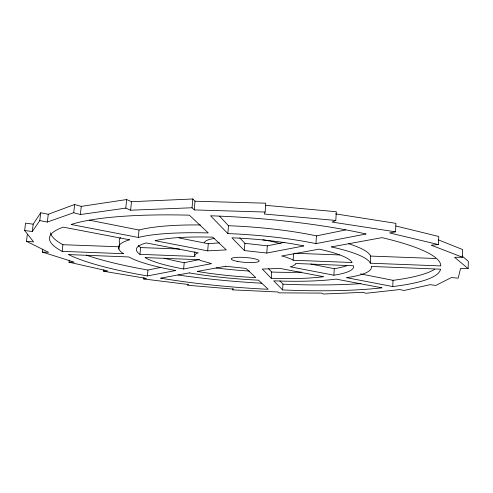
<?xml version="1.0" encoding="UTF-8"?>
<svg xmlns="http://www.w3.org/2000/svg" width="493" height="493" viewBox="0 0 493 493"><rect width="100%" height="100%" fill="white"/><g stroke="black" fill="none" stroke-linecap="round" stroke-linejoin="round"><path stroke-width="0.74" d="M462.175 256.046L468.35 261.419L468.134 268.636L454.62 257.315L462.416 257.217L462.656 249.563L438.536 239.943M462.416 257.217L431.141 245.157L438.468 244.571L438.764 236.486L395.861 225.985M392.755 286.575A178.146 31.595 4.1 0 0 440.502 269.172L371.352 266.46A109.483 19.202 4.1 0 1 346.604 277.67L392.755 286.575L393.038 280.332A177.893 32.877 4.1 0 0 434.684 269.314M438.468 244.571L389.556 232.936L395.522 231.821L395.904 223.36L335.61 213.894M370.311 263.213A111.011 19.745 4.1 0 0 331.321 246.913L381.964 237.644A180.691 32.507 4.1 0 1 440.785 265.924L370.311 263.213L370.668 256.089A110.851 20.546 4.1 0 0 348.613 243.739M395.522 231.821L332.091 222.072L335.807 220.451L336.306 211.725L265.69 205.334M333.89 275.211A91.741 16.059 4.1 0 0 353.493 265.764L295.584 263.49L295.615 264.266L292.318 266.263L290.186 266.775L333.89 275.211L334.266 268.691A91.618 16.713 4.1 0 0 346.875 265.647M315.951 243.622L366.12 234.002A182.133 33.043 4.3 0 0 210.548 215.792L227.846 233.59A111.874 20.065 4.3 0 1 315.951 243.622L316.426 235.882L345.599 229.966M293.15 260.236L291.93 259.38L284.936 256.804L281.614 256.003L319.094 249.15A93.017 16.509 4.1 0 1 352.119 262.51L293.15 260.236L293.563 253.938M282.6 289.933L273.751 280.825A108.195 18.765 4.2 0 0 336.103 279.106L381.976 287.838A176.007 30.849 4.2 0 1 282.6 289.933L282.988 284.171L279.876 280.837M271.236 278.243L262.338 269.079L280.086 268.438L323.47 276.702A90.669 15.69 4.2 0 1 271.236 278.243L271.674 272.037L268.543 268.685M266.799 253.045L303.854 245.939A93.738 16.774 4.3 0 0 231.944 237.811L244.337 250.561L266.799 253.045L267.311 245.841L284.344 242.383M335.807 220.451L264.297 214.024L265.129 212.033L265.764 203.19L195.012 201.218L192.825 198.981L131.471 201.711L126.664 199.548L81.265 206.382L74.634 204.496L48.259 214.27L40.716 212.785L33.179 224.186L32.304 231.519L24.65 230.502L25.537 223.144L33.179 224.186M244.337 250.561L244.885 243.32L239.746 237.811M468.134 268.636L460.598 268.34L458.194 278.144L451.415 277.565L435.843 285.435L430.099 284.671L404.223 290.451L399.657 289.576L366.077 293.267L362.743 292.349L323.636 294.019L321.528 293.107L278.705 292.848L277.818 291.973L232.807 289.878L232.918 288.473M227.846 233.59L228.469 225.726L219.601 216.217M207.689 250.851L226.305 249.896L212.748 237.158A93.473 16.676 4.4 0 0 155.042 240.689L207.689 250.851L208.274 243.739L219.484 242.821M265.129 212.033L194.26 209.919L195.012 201.218M138.219 245.409A92.246 16.947 4.5 0 0 140.622 247.578L139.969 254.339L195.025 256.459L194.519 255.639L194.846 251.818M183.655 268.987L211.583 263.632L200.743 260.532L199.172 259.712L145.047 257.586A91.113 15.844 4.5 0 0 183.655 268.987L184.203 262.689L199.295 259.626M194.26 209.919L192.06 207.763L192.825 198.981M147.389 275.944L175.693 270.515A108.725 18.944 4.5 0 1 128.883 256.958L68.521 254.585A176.895 31.158 4.5 0 0 147.389 275.944L147.949 270.035L160.607 267.471M232.807 289.878L233.134 289.089L187.346 285.219L188.881 284.547L143.746 278.976L143.888 277.528M138.305 237.453A111.554 19.948 4.4 0 1 208.262 232.942L189.343 215.17A181.597 32.84 4.4 0 0 71.128 224.488L138.305 237.453L139.026 230.021A111.393 20.755 4.4 0 1 200.392 224.95M192.06 207.763L130.627 210.203L131.471 201.711M118.93 249.193L119.626 242.291A110.087 20.262 4.5 0 1 120.538 237.527M130.627 210.203L125.807 208.114L126.664 199.548M143.746 278.976L146.507 278.459L103.653 271.249L103.807 269.763M32.304 231.519L39.797 220.587L47.359 222.035L73.722 212.717L80.371 214.547L81.265 206.382M73.722 212.717L74.634 204.496M103.653 271.249L107.628 270.934L69.038 262.202L69.273 260.131M62.173 251.344A179.415 32.045 4.5 0 1 63.258 227.15L129.641 239.789A110.247 19.474 4.5 0 0 123.533 253.704L62.173 251.344L62.919 244.707A179.156 33.345 4.5 0 1 50.422 232.702M69.038 262.202L74.203 262.14L42.349 252.083L42.688 249.175M47.359 222.035L48.259 214.27M39.797 220.587L40.716 212.785M42.349 252.083L48.61 252.33L26.486 241.305L27.318 234.372M194.519 255.639L196.491 253.457L198.303 252.866L146.199 242.944A92.376 16.281 4.5 0 0 139.969 254.339M80.371 214.547L125.807 208.114M62.919 244.707L119.608 246.802M140.622 247.578L179.569 249.02M294.37 253.266L339.498 254.93M370.668 256.089L435.689 258.492M244.885 243.32L267.311 245.841M26.486 241.305L33.635 241.915L24.65 230.502M89.313 220.18L139.026 230.021M179.002 237.94L208.274 243.739M310.941 264.069L334.266 268.691M360.556 273.898L393.038 280.332M228.469 225.726A111.714 20.879 4.3 0 1 316.426 235.882M301.605 272.105A90.546 16.331 4.2 0 1 271.674 272.037M184.203 262.689A90.989 16.485 4.5 0 1 164.335 258.178M147.949 270.035A176.642 32.421 4.5 0 1 86.33 255.146M249.452 271.045A90.287 16.238 4.3 0 1 216.1 267.933M261.851 283.204A175.249 31.922 4.3 0 1 178.059 274.983M360.864 283.641A175.761 32.107 4.2 0 1 282.988 284.171M204.496 242.667A41.917 7.956 4.3 0 1 214.091 238.489M262.8 239.777A41.917 7.956 4.3 0 1 280.301 243.739M189.275 272.9L160.539 278.157A175.496 30.677 4.3 0 0 268.235 289.286L258.529 280.172A107.887 18.66 4.3 0 1 189.275 272.9M225.689 266.238L197.354 271.421A90.41 15.603 4.3 0 0 255.775 277.584L246.019 268.414L225.689 266.238M237.238 261.364A14.001 2.447 4.3 0 0 259.133 261.154A14.001 2.447 4.3 0 0 239.308 257.278A14.001 2.447 4.3 0 0 237.238 261.364"/></g></svg>
